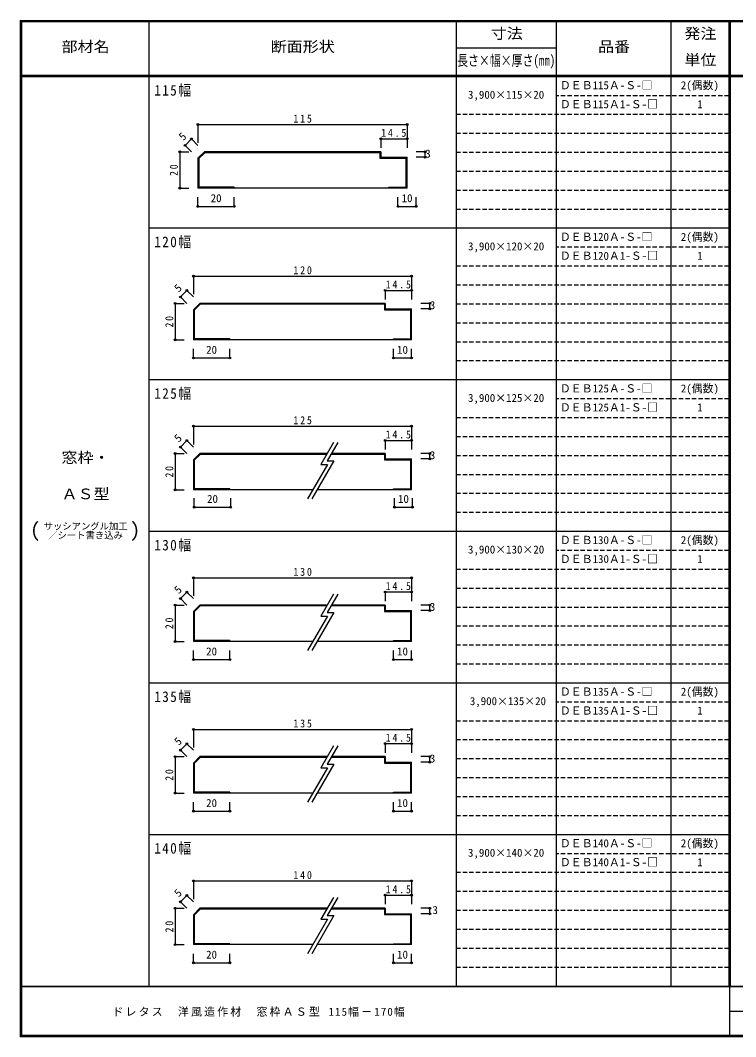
# Model space of a CAD drawing. Units: millimetres, scale not verified. Extents: x -400 to 380, y -287 to 278.
# Drawn here: x -400 to -7, y -280 to 278 of the extents above; entities that cross this region are included whole.
import ezdxf
from ezdxf.enums import TextEntityAlignment as Align

# ---------------------------------------------------------------- set-up
doc = ezdxf.new("R2010")
doc.units = ezdxf.units.MM
doc.header["$LTSCALE"] = 2
doc.header["$PDMODE"] = 32
doc.header["$PDSIZE"] = 1
doc.linetypes.add('DASHED1', pattern=[1.8, 1.2, -0.6])
for name, color, linetype in [('0-4', 3, 'Continuous'), ('0-A', 7, 'Continuous'), ('0-B', 7, 'Continuous'), ('F-1', 7, 'DASHED1'), ('F-A', 7, 'Continuous')]:
    doc.layers.add(name, color=color, linetype=linetype)
doc.styles.add('ＭＳ ゴシック', font='')
doc.styles.get('ＭＳ ゴシック').set_extended_font_data('MS Gothic')

msp = doc.modelspace()

# ---------------------------------------------------------------- linework, layer by layer
at = {"layer": '0-4'}
for p, q in [((-298.798, 206.058), (-302.333, 202.522)), ((-302.333, 202.522), (-302.333, 186.058)), ((-298.591, 205.558), (-301.833, 202.315)), ((-301.833, 202.315), (-301.833, 186.558)), ((-201.833, 206.058), (-298.798, 206.058)), ((-202.333, 205.558), (-298.591, 205.558)), ((-202.333, 205.558), (-202.333, 202.558)), ((-202.333, 202.558), (-187.833, 202.558)), ((-201.833, 206.058), (-201.833, 203.058)), ((-201.833, 203.058), (-187.333, 203.058)), ((-187.833, 186.558), (-187.833, 202.558)), ((-187.333, 186.058), (-187.333, 203.058)), ((-187.333, 186.058), (-302.333, 186.058)), ((-282.333, 186.558), (-301.833, 186.558)), ((-282.333, 186.558), (-282.333, 186.058)), ((-301.298, 122.724), (-304.833, 119.189)), ((-304.833, 119.189), (-304.833, 102.724)), ((-301.091, 122.224), (-304.333, 118.982)), ((-304.333, 118.982), (-304.333, 103.224)), ((-199.333, 122.724), (-301.298, 122.724)), ((-199.833, 122.224), (-301.091, 122.224)), ((-199.833, 122.224), (-199.833, 119.224)), ((-199.833, 119.224), (-185.333, 119.224)), ((-199.333, 122.724), (-199.333, 119.724)), ((-199.333, 119.724), (-184.833, 119.724)), ((-185.333, 103.224), (-185.333, 119.224)), ((-184.833, 102.724), (-184.833, 119.724)), ((-184.833, 102.724), (-304.833, 102.724)), ((-284.833, 103.224), (-304.333, 103.224)), ((-284.833, 103.224), (-284.833, 102.724)), ((-194.833, 103.224), (-185.333, 103.224)), ((-194.833, 102.724), (-194.833, 103.224)), ((-301.298, 40.252), (-304.833, 36.716)), ((-301.091, 39.752), (-304.333, 36.509)), ((-231.219, 40.252), (-301.298, 40.252)), ((-231.507, 39.752), (-301.091, 39.752)), ((-199.833, 39.752), (-229.198, 39.752)), ((-199.333, 40.252), (-228.909, 40.252)), ((-199.833, 39.752), (-199.833, 36.752)), ((-199.333, 40.252), (-199.333, 37.252)), ((-304.833, 36.716), (-304.833, 20.252)), ((-304.333, 36.509), (-304.333, 20.752)), ((-199.833, 36.752), (-185.333, 36.752)), ((-199.333, 37.252), (-184.833, 37.252)), ((-185.333, 20.752), (-185.333, 36.752)), ((-184.833, 20.252), (-184.833, 37.252)), ((-239.207, 20.252), (-304.833, 20.252)), ((-284.833, 20.752), (-304.333, 20.752)), ((-284.833, 20.752), (-284.833, 20.252)), ((-184.833, 20.252), (-236.897, 20.252)), ((-194.833, 20.752), (-185.333, 20.752)), ((-194.833, 20.252), (-194.833, 20.752)), ((-301.298, -43.082), (-304.833, -46.617)), ((-301.091, -43.582), (-304.333, -46.824)), ((-231.219, -43.082), (-301.298, -43.082)), ((-231.507, -43.582), (-301.091, -43.582)), ((-199.833, -43.582), (-229.198, -43.582)), ((-199.333, -43.082), (-228.909, -43.082)), ((-199.833, -43.582), (-199.833, -46.582)), ((-199.333, -43.082), (-199.333, -46.082)), ((-304.833, -46.617), (-304.833, -63.082)), ((-304.333, -46.824), (-304.333, -62.582)), ((-199.833, -46.582), (-185.333, -46.582)), ((-199.333, -46.082), (-184.833, -46.082)), ((-185.333, -62.582), (-185.333, -46.582)), ((-184.833, -63.082), (-184.833, -46.082)), ((-239.207, -63.082), (-304.833, -63.082)), ((-284.833, -62.582), (-304.333, -62.582)), ((-284.833, -62.582), (-284.833, -63.082)), ((-184.833, -63.082), (-236.897, -63.082)), ((-194.833, -62.582), (-185.333, -62.582)), ((-194.833, -63.082), (-194.833, -62.582)), ((-301.298, -126.415), (-304.833, -129.951)), ((-301.091, -126.915), (-304.333, -130.158)), ((-231.219, -126.415), (-301.298, -126.415)), ((-231.507, -126.915), (-301.091, -126.915)), ((-199.833, -126.915), (-229.198, -126.915)), ((-199.333, -126.415), (-228.909, -126.415)), ((-199.833, -126.915), (-199.833, -129.915)), ((-199.333, -126.415), (-199.333, -129.415)), ((-304.833, -129.951), (-304.833, -146.415)), ((-304.333, -130.158), (-304.333, -145.915)), ((-199.833, -129.915), (-185.333, -129.915)), ((-199.333, -129.415), (-184.833, -129.415)), ((-185.333, -145.915), (-185.333, -129.915)), ((-184.833, -146.415), (-184.833, -129.415)), ((-239.207, -146.415), (-304.833, -146.415)), ((-284.833, -145.915), (-304.333, -145.915)), ((-284.833, -145.915), (-284.833, -146.415)), ((-184.833, -146.415), (-236.897, -146.415)), ((-194.833, -145.915), (-185.333, -145.915)), ((-194.833, -146.415), (-194.833, -145.915)), ((-301.298, -209.748), (-304.833, -213.284)), ((-301.091, -210.248), (-304.333, -213.491)), ((-231.219, -209.748), (-301.298, -209.748)), ((-231.507, -210.248), (-301.091, -210.248)), ((-199.833, -210.248), (-229.198, -210.248)), ((-199.333, -209.748), (-228.909, -209.748)), ((-199.833, -210.248), (-199.833, -213.248)), ((-199.333, -209.748), (-199.333, -212.748)), ((-304.833, -213.284), (-304.833, -229.748)), ((-304.333, -213.491), (-304.333, -229.248)), ((-199.833, -213.248), (-185.333, -213.248)), ((-199.333, -212.748), (-184.833, -212.748)), ((-185.333, -229.248), (-185.333, -213.248)), ((-184.833, -229.748), (-184.833, -212.748)), ((-239.207, -229.748), (-304.833, -229.748)), ((-284.833, -229.248), (-304.333, -229.248)), ((-284.833, -229.248), (-284.833, -229.748)), ((-184.833, -229.748), (-236.897, -229.748)), ((-194.833, -229.248), (-185.333, -229.248)), ((-194.833, -229.748), (-194.833, -229.248))]:
    msp.add_line(p, q, dxfattribs=at)
msp.add_lwpolyline([(-197.333, 186.058), (-197.333, 186.558), (-187.833, 186.558)], dxfattribs=at)
at = {"layer": '0-A'}
for p, q in [((-227.755, 46.252), (-234.717, 34.193)), ((-225.445, 46.252), (-231.253, 36.193)), ((-231.158, 34.193), (-242.093, 15.252)), ((-227.694, 36.193), (-239.784, 15.252)), ((-234.717, 34.193), (-231.158, 34.193)), ((-231.253, 36.193), (-227.694, 36.193)), ((-227.755, -37.082), (-234.717, -49.141)), ((-225.445, -37.082), (-231.253, -47.141)), ((-231.158, -49.141), (-242.093, -68.082)), ((-227.694, -47.141), (-239.784, -68.082)), ((-234.717, -49.141), (-231.158, -49.141)), ((-231.253, -47.141), (-227.694, -47.141)), ((-227.755, -120.415), (-234.717, -132.474)), ((-225.445, -120.415), (-231.253, -130.474)), ((-231.158, -132.474), (-242.093, -151.415)), ((-227.694, -130.474), (-239.784, -151.415)), ((-234.717, -132.474), (-231.158, -132.474)), ((-231.253, -130.474), (-227.694, -130.474)), ((-227.755, -203.748), (-234.717, -215.807)), ((-225.445, -203.748), (-231.253, -213.807)), ((-231.158, -215.807), (-242.093, -234.748)), ((-227.694, -213.807), (-239.784, -234.748)), ((-234.717, -215.807), (-231.158, -215.807)), ((-231.253, -213.807), (-227.694, -213.807))]:
    msp.add_line(p, q, dxfattribs=at)
at = {"layer": '0-B', "color": 4}
for p, q in [((-302.333, 221.058), (-302.333, 211.058)), ((-302.333, 221.058), (-187.333, 221.058)), ((-187.333, 221.058), (-187.333, 208.245)), ((-305.869, 213.129), (-309.404, 209.593)), ((-305.869, 213.129), (-302.333, 209.593)), ((-201.833, 213.245), (-201.833, 208.245)), ((-201.833, 213.245), (-187.333, 213.245)), ((-309.404, 209.593), (-305.869, 206.058)), ((-312.333, 206.058), (-307.333, 206.058)), ((-312.333, 206.058), (-312.333, 186.058)), ((-177.333, 206.058), (-182.333, 206.058)), ((-177.333, 203.058), (-182.333, 203.058)), ((-177.333, 203.058), (-177.333, 206.058)), ((-312.333, 186.058), (-307.333, 186.058)), ((-302.333, 176.058), (-302.333, 181.058)), ((-282.333, 176.058), (-282.333, 181.058)), ((-192.333, 176.058), (-192.333, 181.058)), ((-182.333, 176.058), (-182.333, 181.058)), ((-302.333, 176.058), (-282.333, 176.058)), ((-192.333, 176.058), (-182.333, 176.058)), ((-304.833, 137.724), (-304.833, 127.724)), ((-304.833, 137.724), (-184.833, 137.724)), ((-184.833, 137.724), (-184.833, 124.912)), ((-308.369, 129.795), (-311.904, 126.26)), ((-308.369, 129.795), (-304.833, 126.26)), ((-199.333, 129.912), (-199.333, 124.912)), ((-199.333, 129.912), (-184.833, 129.912)), ((-311.904, 126.26), (-308.369, 122.724)), ((-314.833, 122.724), (-309.833, 122.724)), ((-314.833, 122.724), (-314.833, 102.724)), ((-174.833, 122.724), (-179.833, 122.724)), ((-174.833, 119.724), (-179.833, 119.724)), ((-174.833, 119.724), (-174.833, 122.724)), ((-314.833, 102.724), (-309.833, 102.724)), ((-304.833, 92.724), (-304.833, 97.724)), ((-284.833, 92.724), (-284.833, 97.724)), ((-194.833, 92.724), (-194.833, 97.724)), ((-184.833, 92.724), (-184.833, 97.724)), ((-304.833, 92.724), (-284.833, 92.724)), ((-194.833, 92.724), (-184.833, 92.724)), ((-304.833, 55.252), (-304.833, 45.252)), ((-304.833, 55.252), (-184.833, 55.252)), ((-184.833, 55.252), (-184.833, 42.439)), ((-308.369, 47.323), (-311.904, 43.787)), ((-308.369, 47.323), (-304.833, 43.787)), ((-199.333, 47.439), (-199.333, 42.439)), ((-199.333, 47.439), (-184.833, 47.439)), ((-314.833, 40.252), (-309.833, 40.252)), ((-314.833, 40.252), (-314.833, 20.252)), ((-311.904, 43.787), (-308.369, 40.252)), ((-174.833, 40.252), (-179.833, 40.252)), ((-174.833, 37.252), (-174.833, 40.252)), ((-174.833, 37.252), (-179.833, 37.252)), ((-314.833, 20.252), (-309.833, 20.252)), ((-304.333, 10.752), (-304.333, 15.752)), ((-284.333, 10.752), (-284.333, 15.752)), ((-194.333, 10.752), (-194.333, 15.752)), ((-184.333, 10.752), (-184.333, 15.752)), ((-304.333, 10.752), (-284.333, 10.752)), ((-194.333, 10.752), (-184.333, 10.752)), ((-304.833, -28.082), (-304.833, -38.082)), ((-304.833, -28.082), (-184.833, -28.082)), ((-184.833, -28.082), (-184.833, -40.895)), ((-308.369, -36.011), (-311.904, -39.546)), ((-308.369, -36.011), (-304.833, -39.546)), ((-199.333, -35.895), (-199.333, -40.895)), ((-199.333, -35.895), (-184.833, -35.895)), ((-314.833, -43.082), (-309.833, -43.082)), ((-314.833, -43.082), (-314.833, -63.082)), ((-311.904, -39.546), (-308.369, -43.082)), ((-174.833, -43.082), (-179.833, -43.082)), ((-174.833, -46.082), (-174.833, -43.082)), ((-174.833, -46.082), (-179.833, -46.082)), ((-314.833, -63.082), (-309.833, -63.082)), ((-304.833, -73.082), (-304.833, -68.082)), ((-284.833, -73.082), (-284.833, -68.082)), ((-194.833, -73.082), (-194.833, -68.082)), ((-184.833, -73.082), (-184.833, -68.082)), ((-304.833, -73.082), (-284.833, -73.082)), ((-194.833, -73.082), (-184.833, -73.082)), ((-304.833, -111.415), (-304.833, -121.415)), ((-304.833, -111.415), (-184.833, -111.415)), ((-184.833, -111.415), (-184.833, -124.228)), ((-308.369, -119.344), (-311.904, -122.88)), ((-311.904, -122.88), (-308.369, -126.415)), ((-308.369, -119.344), (-304.833, -122.88)), ((-199.333, -119.228), (-199.333, -124.228)), ((-199.333, -119.228), (-184.833, -119.228)), ((-314.833, -126.415), (-309.833, -126.415)), ((-314.833, -126.415), (-314.833, -146.415)), ((-174.833, -126.415), (-179.833, -126.415)), ((-174.833, -129.415), (-174.833, -126.415)), ((-174.833, -129.415), (-179.833, -129.415)), ((-314.833, -146.415), (-309.833, -146.415)), ((-304.833, -156.415), (-304.833, -151.415)), ((-304.833, -156.415), (-284.833, -156.415)), ((-284.833, -156.415), (-284.833, -151.415)), ((-194.833, -156.415), (-194.833, -151.415)), ((-194.833, -156.415), (-184.833, -156.415)), ((-184.833, -156.415), (-184.833, -151.415)), ((-304.833, -194.748), (-304.833, -204.748)), ((-304.833, -194.748), (-184.833, -194.748)), ((-184.833, -194.748), (-184.833, -207.561)), ((-308.369, -202.677), (-311.904, -206.213)), ((-311.904, -206.213), (-308.369, -209.748)), ((-308.369, -202.677), (-304.833, -206.213)), ((-199.333, -202.561), (-199.333, -207.561)), ((-199.333, -202.561), (-184.833, -202.561)), ((-314.833, -209.748), (-309.833, -209.748)), ((-314.833, -209.748), (-314.833, -229.748)), ((-174.833, -209.748), (-179.833, -209.748)), ((-174.833, -212.748), (-174.833, -209.748)), ((-174.833, -212.748), (-179.833, -212.748)), ((-314.833, -229.748), (-309.833, -229.748)), ((-304.833, -239.748), (-304.833, -234.748)), ((-304.833, -239.748), (-284.833, -239.748)), ((-284.833, -239.748), (-284.833, -234.748)), ((-194.833, -239.748), (-194.833, -234.748)), ((-194.833, -239.748), (-184.833, -239.748)), ((-184.833, -239.748), (-184.833, -234.748))]:
    msp.add_line(p, q, dxfattribs=at)
at = {"layer": '0-B'}
for p in [(-302.333, 221.058), (-187.333, 221.058), (-305.869, 213.129), (-201.833, 213.245), (-187.333, 213.245), (-309.404, 209.593), (-312.333, 206.058), (-177.333, 206.058), (-177.333, 203.058), (-312.333, 186.058), (-302.333, 176.058), (-282.333, 176.058), (-192.333, 176.058), (-182.333, 176.058), (-304.833, 137.724), (-184.833, 137.724), (-308.369, 129.795), (-199.333, 129.912), (-184.833, 129.912), (-314.833, 122.724), (-311.904, 126.26), (-174.833, 122.724), (-174.833, 119.724), (-314.833, 102.724), (-304.833, 92.724), (-284.833, 92.724), (-194.833, 92.724), (-184.833, 92.724), (-304.833, 55.252), (-184.833, 55.252), (-308.369, 47.323), (-199.333, 47.439), (-184.833, 47.439), (-314.833, 40.252), (-311.904, 43.787), (-174.833, 40.252), (-174.833, 37.252), (-314.833, 20.252), (-304.333, 10.752), (-284.333, 10.752), (-194.333, 10.752), (-184.333, 10.752), (-304.833, -28.082), (-184.833, -28.082), (-311.904, -39.546), (-308.369, -36.011), (-199.333, -35.895), (-184.833, -35.895), (-314.833, -43.082), (-174.833, -43.082), (-174.833, -46.082), (-314.833, -63.082), (-304.833, -73.082), (-284.833, -73.082), (-194.833, -73.082), (-184.833, -73.082), (-304.833, -111.415), (-184.833, -111.415), (-311.904, -122.88), (-308.369, -119.344), (-199.333, -119.228), (-184.833, -119.228), (-314.833, -126.415), (-174.833, -126.415), (-174.833, -129.415), (-314.833, -146.415), (-304.833, -156.415), (-284.833, -156.415), (-194.833, -156.415), (-184.833, -156.415), (-304.833, -194.748), (-184.833, -194.748), (-311.904, -206.213), (-308.369, -202.677), (-199.333, -202.561), (-184.833, -202.561), (-314.833, -209.748), (-174.833, -209.748), (-174.833, -212.748), (-314.833, -229.748), (-304.833, -239.748), (-284.833, -239.748), (-194.833, -239.748), (-184.833, -239.748)]:
    msp.add_point(p, dxfattribs=at)
at = {"layer": 'F-1', "color": 6, "linetype": 'Continuous'}
for p, q in [((-400, 278.333), (-400, -280.333)), ((-400, 278.333), (380, 278.333)), ((-400, 278), (380, 278)), ((-400, 277.667), (380, 277.667)), ((-399.667, 278.333), (-399.667, -280.333)), ((-399.333, 278.333), (-399.333, -280.333)), ((-10.333, 278.337), (-10.333, -253)), ((-10, 278.333), (-10, -253)), ((-9.667, 278.337), (-9.667, -253)), ((380, 248), (-400, 248)), ((380, 247.333), (-400, 247.333)), ((380, -252.667), (-400, -252.667)), ((380, -253), (-400, -253)), ((-10, -253), (-10, -279.667)), ((-10, -266.333), (379.333, -266.334)), ((380, -279.667), (-400, -279.667)), ((380, -280), (-400, -280)), ((380, -280.333), (-400, -280.333))]:
    msp.add_line(p, q, dxfattribs=at)
at = {"layer": 'F-1', "linetype": 'Continuous'}
for p, q in [((-329.333, 278.333), (-329.333, -252.667)), ((-160.333, 278.337), (-160.333, -253)), ((-105.333, 278.337), (-105.333, -253)), ((-42.333, 278.337), (-42.333, -253)), ((-160.333, 263.167), (-105.333, 263.167)), ((-9.667, 164), (-329.333, 164)), ((-9.667, 80.667), (-329.333, 80.667)), ((-9.667, -2.667), (-329.333, -2.667)), ((-9.667, -86), (-329.333, -86)), ((-9.667, -169.333), (-329.333, -169.333))]:
    msp.add_line(p, q, dxfattribs=at)
at = {"layer": 'F-1'}
for p, q in [((-10.333, 236.917), (-105.333, 236.917)), ((-10.333, 226.5), (-160.333, 226.5)), ((-10.333, 216.083), (-160.333, 216.083)), ((-10.333, 205.667), (-160.333, 205.667)), ((-10.333, 195.25), (-160.333, 195.25)), ((-10.333, 184.833), (-160.333, 184.833)), ((-10.333, 174.417), (-160.333, 174.417)), ((-10.333, 153.583), (-105.333, 153.583)), ((-10.333, 143.167), (-160.333, 143.167)), ((-10.333, 132.75), (-160.333, 132.75)), ((-10.333, 122.333), (-160.333, 122.333)), ((-10.333, 111.917), (-160.333, 111.917)), ((-10.333, 101.5), (-160.333, 101.5)), ((-10.333, 91.083), (-160.333, 91.083)), ((-10.333, 70.25), (-105.333, 70.25)), ((-10.333, 59.833), (-160.333, 59.833)), ((-10.333, 49.417), (-160.333, 49.417)), ((-10.333, 39), (-160.333, 39)), ((-10.333, 28.583), (-160.333, 28.583)), ((-10.333, 18.167), (-160.333, 18.167)), ((-10.333, 7.75), (-160.333, 7.75)), ((-10.333, -13.083), (-105.333, -13.083)), ((-10.333, -23.5), (-160.333, -23.5)), ((-10.333, -33.917), (-160.333, -33.917)), ((-10.333, -44.333), (-160.333, -44.333)), ((-10.333, -54.75), (-160.333, -54.75)), ((-10.333, -65.167), (-160.333, -65.167)), ((-10.333, -75.583), (-160.333, -75.583)), ((-10.333, -96.417), (-105.333, -96.417)), ((-10.333, -106.833), (-160.333, -106.833)), ((-10.333, -117.25), (-160.333, -117.25)), ((-10.333, -127.667), (-160.333, -127.667)), ((-10.333, -138.083), (-160.333, -138.083)), ((-10.333, -148.5), (-160.333, -148.5)), ((-10.333, -158.917), (-160.333, -158.917)), ((-10.333, -179.75), (-105.333, -179.75)), ((-10.333, -190.167), (-160.333, -190.167)), ((-10.333, -200.583), (-160.333, -200.583)), ((-10.333, -211), (-160.333, -211)), ((-10.333, -221.417), (-160.333, -221.417)), ((-10.333, -231.833), (-160.333, -231.833)), ((-10.333, -242.25), (-160.333, -242.25))]:
    msp.add_line(p, q, dxfattribs=at)

# ---------------------------------------------------------------- texts
at = {"layer": '0-A', "style": 'ＭＳ ゴシック'}
for s, height, p in [('ＤＥＢ115Ａ-Ｓ-□', 4.399, (-103.333, 239.125)), ('2(偶数)', 4.399, (-36.833, 239.125)), ('3,900×115×20', 4.399, (-153.833, 233.917)), ('ＤＥＢ115Ａ1-Ｓ-□', 4.399, (-103.333, 228.708)), ('1', 4.399, (-27.833, 228.708)), ('2(偶数)', 4.399, (-36.833, 155.792)), ('ＤＥＢ120Ａ-Ｓ-□', 4.399, (-103.333, 155.792)), ('3,900×120×20', 4.399, (-153.833, 150.583)), ('ＤＥＢ120Ａ1-Ｓ-□', 4.399, (-103.333, 145.375)), ('1', 4.399, (-27.833, 145.375)), ('ＤＥＢ125Ａ-Ｓ-□', 4.399, (-103.333, 72.458)), ('2(偶数)', 4.399, (-36.833, 72.458)), ('3,900×125×20', 4.399, (-153.833, 67.25)), ('ＤＥＢ125Ａ1-Ｓ-□', 4.399, (-103.333, 62.042)), ('1', 4.399, (-27.833, 62.042)), ('(\u3000\u3000 \u3000\u3000)', 8.065, (-394.583, -8.167)), ('サッシアングル加工', 3.666, (-387.167, -2.667)), ('／シート書き込み', 3.666, (-384.667, -7.667)), ('ＤＥＢ130Ａ-Ｓ-□', 4.399, (-103.333, -10.875)), ('2(偶数)', 4.399, (-36.833, -10.875)), ('3,900×130×20', 4.399, (-153.833, -16.083)), ('ＤＥＢ130Ａ1-Ｓ-□', 4.399, (-103.333, -21.292)), ('1', 4.399, (-27.833, -21.292)), ('ＤＥＢ135Ａ-Ｓ-□', 4.399, (-103.333, -94.208)), ('2(偶数)', 4.399, (-36.833, -94.208)), ('3,900×135×20', 4.399, (-152.833, -99.417)), ('ＤＥＢ135Ａ1-Ｓ-□', 4.399, (-103.333, -104.625)), ('1', 4.399, (-27.833, -104.625)), ('ＤＥＢ140Ａ-Ｓ-□', 4.399, (-103.333, -177.542)), ('2(偶数)', 4.399, (-36.833, -177.542)), ('3,900×140×20', 4.399, (-153.833, -182.75)), ('ＤＥＢ140Ａ1-Ｓ-□', 4.399, (-103.333, -187.958)), ('1', 4.399, (-27.833, -187.958))]:
    msp.add_text(s, height=height, dxfattribs=at).set_placement(p, align=Align.BOTTOM_LEFT)
at = {"layer": '0-A', "style": 'ＭＳ ゴシック', "width": 1.1}
for s, p in [('窓枠・', (-377.333, 33.333)), ('ＡＳ型', (-377.333, 13.333))]:
    msp.add_text(s, height=5.865, dxfattribs=at).set_placement(p, align=Align.BOTTOM_LEFT)
at = {"layer": '0-A', "char_height": 5.865, "attachment_point": 7, "style": 'ＭＳ ゴシック'}
for s, insert in [('\\T1.22;\\W0.9;115幅', (-326.333, 236.333)), ('\\T1.22;\\W0.9;120幅', (-326.333, 153)), ('\\T1.22;\\W0.9;125幅', (-326.333, 69.667)), ('\\T1.22;\\W0.9;130幅', (-326.333, -13.667)), ('\\T1.22;\\W0.9;135幅', (-326.333, -97)), ('\\T1.22;\\W0.9;140幅', (-326.333, -180.333))]:
    msp.add_mtext(s, dxfattribs=dict(at, insert=insert))
at = {"layer": '0-B', "style": 'ＭＳ ゴシック'}
for p in [(-309.404, 211.007), (-311.904, 127.674), (-311.904, 45.201), (-311.904, -38.132), (-311.904, -121.465), (-311.904, -204.799)]:
    msp.add_text('5', height=4.399, rotation=45, dxfattribs=at).set_placement(p, align=Align.BOTTOM_LEFT)
for s, p in [('3', (-177.333, 201.558)), ('20', (-295.333, 177.058)), ('10', (-190.333, 177.058)), ('3', (-174.833, 118.224)), ('20', (-297.833, 93.724)), ('10', (-192.833, 93.724)), ('3', (-174.833, 35.752)), ('20', (-297.333, 11.752)), ('10', (-192.333, 11.752)), ('3', (-174.833, -47.582)), ('20', (-297.833, -72.082)), ('10', (-192.833, -72.082)), ('3', (-174.833, -130.915)), ('20', (-297.833, -155.415)), ('10', (-192.833, -155.415)), ('3', (-173.383, -214.238)), ('20', (-297.833, -238.748)), ('10', (-192.833, -238.748))]:
    msp.add_text(s, height=4.399, dxfattribs=at).set_placement(p, align=Align.BOTTOM_LEFT)
at = {"layer": '0-B', "char_height": 4.399, "attachment_point": 7, "style": 'ＭＳ ゴシック'}
for s, insert in [('\\T1.38;\\W0.9;115', (-249.833, 222.058)), ('\\T1.38;\\W0.9;14.5', (-201.583, 214.245)), ('\\T1.38;\\W0.9;120', (-249.833, 138.724)), ('\\T1.38;\\W0.9;14.5', (-199.083, 130.912)), ('\\T1.38;\\W0.9;125', (-249.833, 56.252)), ('\\T1.38;\\W0.9;14.5', (-199.083, 48.439)), ('\\T1.38;\\W0.9;130', (-249.833, -27.082)), ('\\T1.38;\\W0.9;14.5', (-199.083, -34.895)), ('\\T1.38;\\W0.9;135', (-249.833, -110.415)), ('\\T1.38;\\W0.9;14.5', (-199.083, -118.228)), ('\\T1.38;\\W0.9;140', (-249.833, -193.748)), ('\\T1.38;\\W0.9;14.5', (-199.083, -201.561))]:
    msp.add_mtext(s, dxfattribs=dict(at, insert=insert))
at = {"layer": '0-B', "char_height": 4.399, "attachment_point": 7, "rotation": 90, "style": 'ＭＳ ゴシック'}
for insert in [(-313.333, 192.808), (-315.833, 109.474), (-315.833, 27.002), (-315.833, -56.332), (-315.833, -139.665), (-315.833, -222.998)]:
    msp.add_mtext('\\T1.36;\\W0.9;20', dxfattribs=dict(at, insert=insert))
at = {"layer": 'F-1', "style": 'ＭＳ ゴシック'}
for s, width, p in [('寸法', 1.1, (-141.333, 266.417)), ('発注', 1.1, (-34.833, 266.417)), ('品番', 1.1, (-82.333, 259.167)), ('長さ×幅×厚さ(㎜)', 0.75, (-159.833, 251.583)), ('単位', 1.1, (-34.833, 251.917))]:
    msp.add_text(s, height=5.865, dxfattribs=dict(at, width=width)).set_placement(p, align=Align.BOTTOM_LEFT)
at = {"layer": 'F-A', "style": 'ＭＳ ゴシック', "width": 1.1}
for s, p in [('部材名', (-377.333, 259.167)), ('断面形状', (-262.333, 259.167))]:
    msp.add_text(s, height=5.865, dxfattribs=at).set_placement(p, align=Align.BOTTOM_LEFT)
at = {"layer": 'F-A', "insert": (-349.333, -269.333), "char_height": 4.399, "attachment_point": 7, "style": 'ＭＳ ゴシック'}
msp.add_mtext('\\T1.2;ドレタス\u3000洋風造作材\u3000窓枠ＡＳ型\\~115幅－170幅', dxfattribs=at)

doc.saveas('drawing.dxf')
